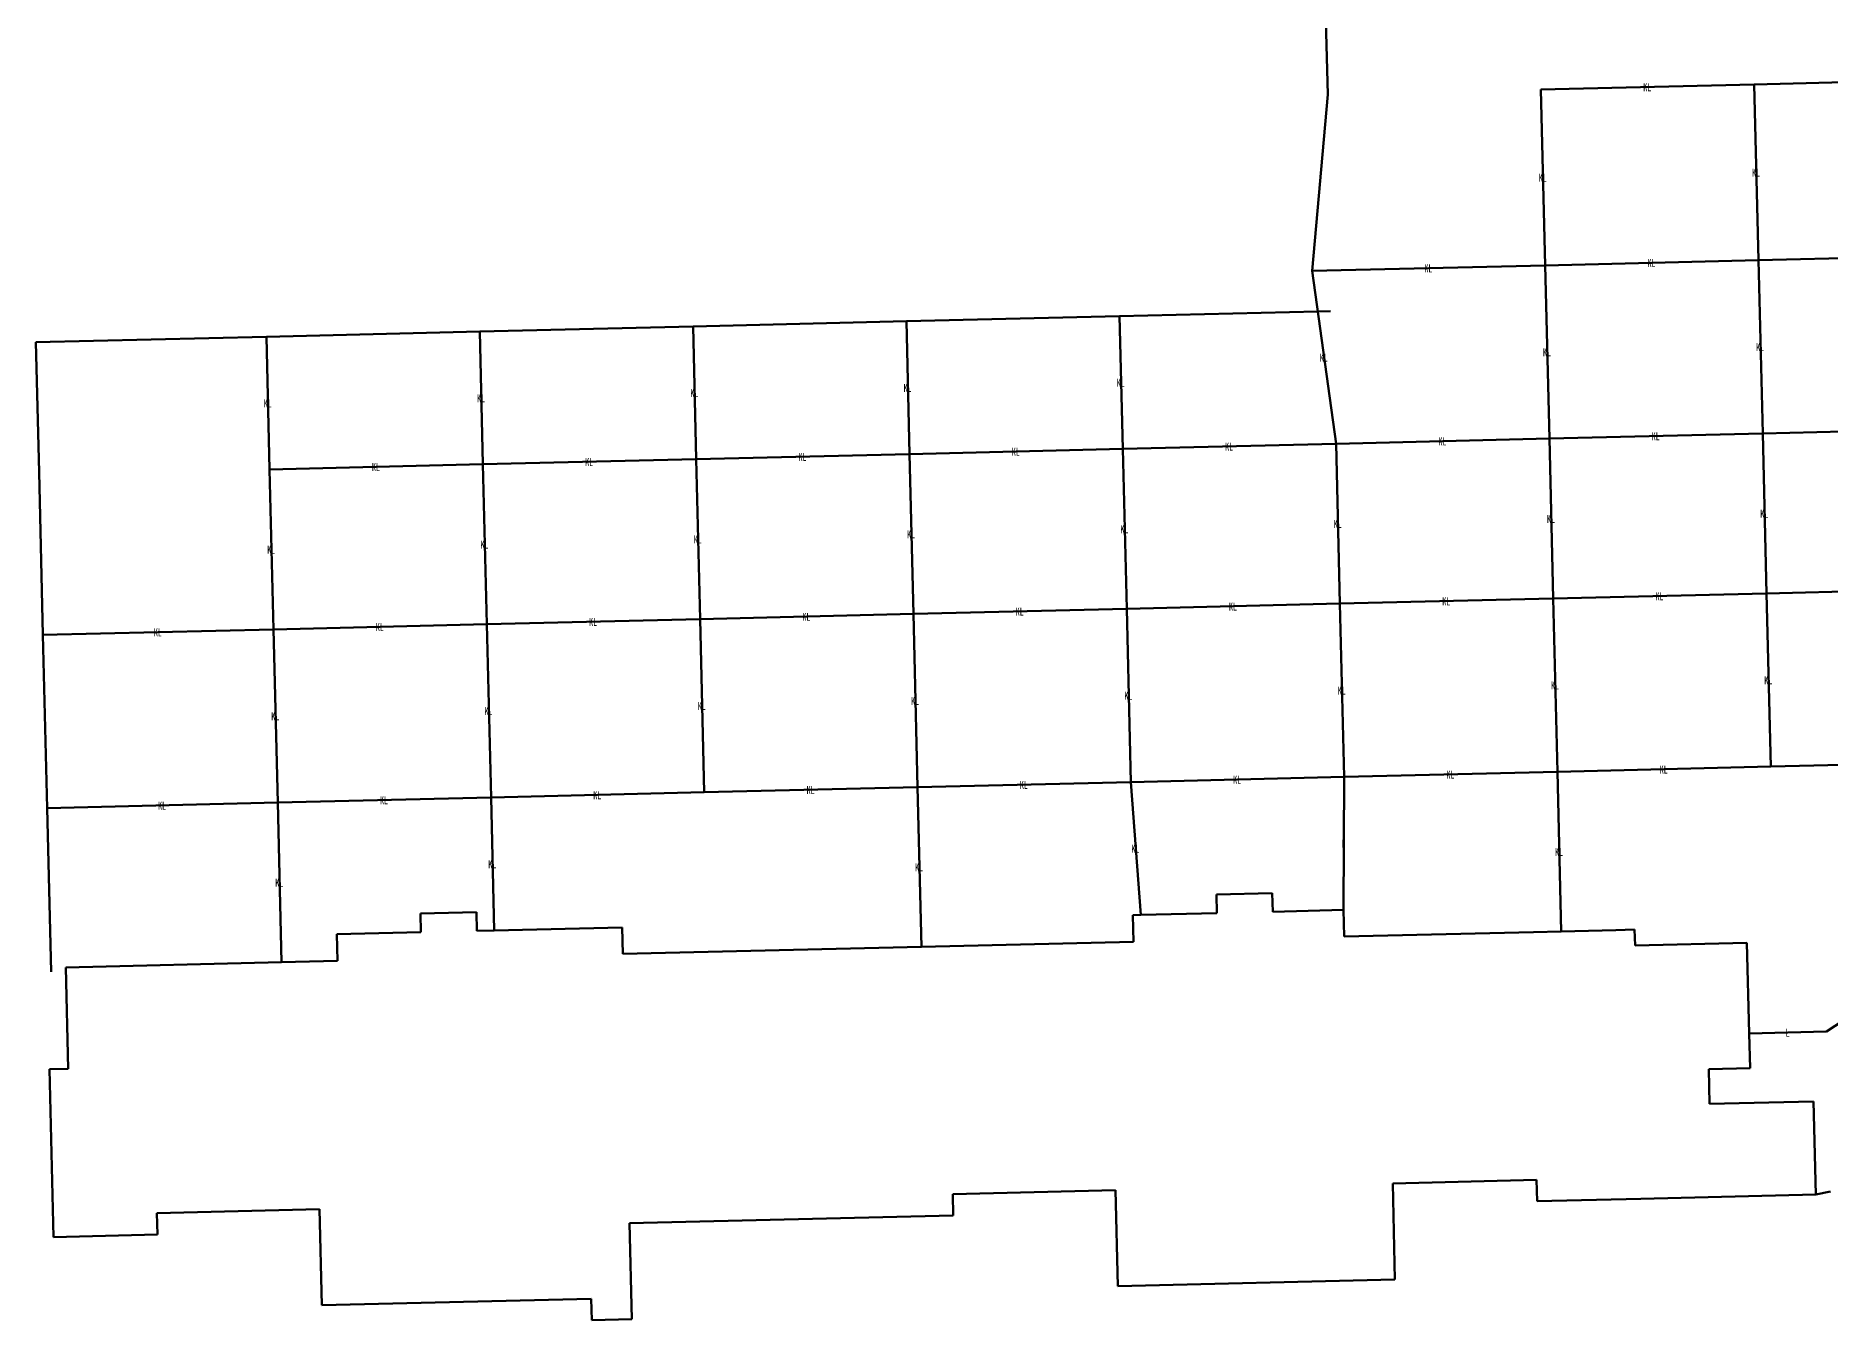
# Model space of a CAD drawing. Header units: millimetres. Extents: x -26150 to 223900, y -11592 to 220655.
# Drawn here: x -25040 to 42239, y 85617 to 133786 of the extents above; entities that cross this region are included whole.
import ezdxf

# ---------------------------------------------------------------- set-up
doc = ezdxf.new("R2010")
doc.units = ezdxf.units.MM
doc.layers.add('A-DETL-WIDE', color=214, linetype='Continuous', lineweight=70)
doc.layers.add('G-ANNO-TEXT', color=231, linetype='Continuous', lineweight=9)
doc.styles.add('仿宋', font='', dxfattribs={"width": 0.7, "height": 300})
doc.styles.get('仿宋').set_extended_font_data('FangSong')

msp = doc.modelspace()

# ---------------------------------------------------------------- linework, layer by layer
at = {"layer": 'A-DETL-WIDE'}
for p, q in [((23275, 136687), (23399, 131585)), ((22822, 124969), (23399, 131585)), ((19224, 101586), (21323, 101637)), ((21323, 101637), (21340, 100937)), ((19224, 101586), (19240, 100886)), ((21340, 100937), (23989, 101001)), ((23989, 101001), (24013, 100001)), ((-10618, 100867), (-8518, 100918)), ((-10618, 100867), (-10601, 100167)), ((-8518, 100918), (-8502, 100218)), ((-7853, 100234), (-3053, 100349)), ((-3053, 100349), (-3029, 99350)), ((16091, 100811), (16388, 100818)), ((16091, 100811), (16115, 99811)), ((16388, 100818), (19240, 100886)), ((32158, 100197), (34210, 100247)), ((34210, 100247), (34909, 100264)), ((34909, 100264), (34923, 99664)), ((-13750, 100092), (-10601, 100167)), ((-13750, 100092), (-13726, 99092)), ((-8502, 100218), (-7853, 100234)), ((-3029, 99350), (8165, 99620)), ((8165, 99620), (16115, 99811)), ((24013, 100001), (31111, 100172)), ((31111, 100172), (32158, 100197)), ((34923, 99664), (39122, 99765)), ((39122, 99765), (39204, 96370)), ((-23923, 98846), (-15828, 99041)), ((-15828, 99041), (-13726, 99092)), ((-23923, 98846), (-23831, 95047)), ((39204, 96370), (39236, 95066)), ((-24531, 95030), (-23831, 95047)), ((-24531, 95030), (-24380, 88732)), ((37687, 95029), (39236, 95066)), ((37687, 95029), (37718, 93729)), ((37718, 93729), (41617, 93823)), ((41617, 93823), (41701, 90324)), ((25837, 90742), (31235, 90873)), ((31235, 90873), (31254, 90073)), ((9341, 90345), (15440, 90492)), ((9341, 90345), (9361, 89545)), ((15440, 90492), (15526, 86893)), ((25837, 90742), (25923, 87143)), ((31254, 90073), (35142, 90166)), ((35142, 90166), (41701, 90324)), ((41701, 90324), (42250, 90436)), ((-20500, 89626), (-14402, 89773)), ((-20500, 89626), (-20481, 88826)), ((-14402, 89773), (-14315, 86174)), ((-2784, 89253), (9361, 89545)), ((-24380, 88732), (-20481, 88826)), ((-2784, 89253), (-2698, 85654)), ((15526, 86893), (25923, 87143)), ((-14315, 86174), (-4218, 86417)), ((-4218, 86417), (-4199, 85617)), ((-4199, 85617), (-2698, 85654))]:
    msp.add_line(p, q, dxfattribs=at)
at = {"layer": 'A-DETL-WIDE', "color": 92}
for p, q in [((31397, 131777), (39395, 131967)), ((39395, 131967), (47374, 132163)), ((39395, 131967), (39553, 125372)), ((31397, 131777), (31556, 125179)), ((22822, 124969), (31556, 125179)), ((31556, 125179), (39553, 125372)), ((31556, 125179), (31713, 118682)), ((39553, 125372), (47535, 125565)), ((39553, 125372), (39710, 118874)), ((22822, 124969), (23715, 118489)), ((15591, 123274), (15717, 118295)), ((-16393, 122503), (-16274, 117525)), ((-8395, 122696), (-8276, 117718)), ((-398, 122889), (-278, 117910)), ((7600, 123081), (7720, 118100)), ((15717, 118295), (23715, 118489)), ((23715, 118489), (31713, 118682)), ((23715, 118489), (23859, 112490)), ((31713, 118682), (39710, 118874)), ((31713, 118682), (31857, 112682)), ((39710, 118874), (47708, 119067)), ((39710, 118874), (39854, 112875)), ((-8276, 117718), (-278, 117910)), ((-278, 117910), (7720, 118100)), ((-278, 117910), (-134, 111912)), ((7720, 118100), (15717, 118295)), ((7720, 118100), (7864, 112104)), ((15717, 118295), (15862, 112297)), ((-16274, 117525), (-8276, 117718)), ((-16274, 117525), (-16129, 111526)), ((-8276, 117718), (-8131, 111719)), ((39854, 112875), (47852, 113068)), ((15862, 112297), (23859, 112490)), ((23859, 112490), (31857, 112682)), ((23859, 112490), (24016, 105992)), ((31857, 112682), (39854, 112875)), ((31857, 112682), (32014, 106185)), ((39854, 112875), (40011, 106377)), ((-16129, 111526), (-8131, 111719)), ((-8131, 111719), (-134, 111912)), ((-8131, 111719), (-7974, 105221)), ((-134, 111912), (7864, 112104)), ((-134, 111912), (23, 105414)), ((7864, 112104), (15862, 112297)), ((7864, 112104), (8021, 105606)), ((15862, 112297), (16019, 105799)), ((-24775, 111319), (-16129, 111526)), ((-16129, 111526), (-15972, 105028)), ((32014, 106185), (40011, 106377)), ((40011, 106377), (48009, 106570)), ((8021, 105606), (16019, 105799)), ((16019, 105799), (24016, 105992)), ((16019, 105799), (16388, 100818)), ((23989, 101001), (24016, 105992)), ((24016, 105992), (32014, 106185)), ((32014, 106185), (32158, 100197)), ((-24618, 104819), (-15972, 105028)), ((-15972, 105028), (-7974, 105221)), ((-15972, 105028), (-15828, 99041)), ((-7974, 105221), (23, 105414)), ((-7974, 105221), (-7853, 100234)), ((23, 105414), (8021, 105606)), ((8021, 105606), (8165, 99620)), ((42100, 96440), (48155, 100422)), ((39204, 96370), (42100, 96440))]:
    msp.add_line(p, q, dxfattribs=at)
at = {"layer": 'A-DETL-WIDE', "color": 5}
for p, q in [((7600, 123081), (15591, 123274)), ((15591, 123274), (23031, 123454)), ((23031, 123454), (23500, 123465)), ((-25040, 122295), (-16393, 122503)), ((-16393, 122503), (-8395, 122696)), ((-8395, 122696), (-398, 122889)), ((-398, 122889), (7600, 123081)), ((-25040, 122295), (-24922, 117417)), ((-24922, 117417), (-24775, 111319)), ((-24775, 111319), (-24618, 104819)), ((-24618, 104819), (-24470, 98685))]:
    msp.add_line(p, q, dxfattribs=at)

# ---------------------------------------------------------------- texts
at = {"layer": 'G-ANNO-TEXT', "color": 7, "char_height": 300, "attachment_point": 1, "style": '仿宋'}
for s, insert, width in [('KL', (35232, 132010), 392.83), ('KL', (31312, 128616), 392.83), ('KL', (39310, 128808), 392.83), ('KL', (27024, 125212), 392.83), ('KL', (35390, 125414), 392.83), ('KL', (23104, 121867), 392.83), ('KL', (31470, 122069), 392.83), ('KL', (39467, 122261), 392.83), ('KL', (-502, 120538), 392.83), ('KL', (7495, 120729), 392.83), ('KL', (15490, 120923), 392.83), ('KL', (-16498, 120152), 392.83), ('KL', (-8500, 120345), 392.83), ('KL', (19552, 118530), 392.83), ('KL', (27550, 118724), 392.83), ('KL', (35547, 118916), 392.83), ('KL', (-12440, 117760), 392.83), ('KL', (-4442, 117952), 392.83), ('KL', (3556, 118143), 392.83), ('KL', (11554, 118336), 392.83), ('KL', (31620, 115820), 392.83), ('KL', (39618, 116013), 392.83), ('KL', (-370, 115049), 392.83), ('KL', (7628, 115240), 392.83), ('KL', (15625, 115434), 392.83), ('KL', (23622, 115628), 392.83), ('KL', (-16366, 114664), 392.83), ('KL', (-8368, 114857), 392.83), ('KL', (19696, 112532), 392.83), ('KL', (27694, 112724), 392.83), ('KL', (35691, 112917), 392.83), ('KL', (-12294, 111761), 392.83), ('KL', (-4297, 111954), 392.83), ('KL', (3700, 112146), 392.83), ('KL', (11698, 112339), 392.83), ('KL', (-20616, 111561), 392.83), ('KL', (39768, 109764), 392.83), ('KL', (7778, 108993), 392.83), ('KL', (15776, 109186), 392.83), ('KL', (23773, 109379), 392.83), ('KL', (31771, 109572), 392.83), ('KL', (-16215, 108415), 392.83), ('KL', (-8217, 108608), 392.83), ('KL', (-220, 108801), 392.83), ('KL', (35848, 106419), 392.83), ('KL', (3858, 105648), 392.83), ('KL', (11856, 105841), 392.83), ('KL', (19853, 106034), 392.83), ('KL', (27850, 106227), 392.83), ('KL', (-20460, 105062), 392.83), ('KL', (-12138, 105263), 392.83), ('KL', (-4140, 105456), 392.83), ('\\f仿宋|b0|i0|c134|p49|;\\W.7;L', (23919, 103635), 196.41), ('KL', (16039, 103447), 392.83), ('KL', (31922, 103329), 392.83), ('KL', (-8078, 102866), 392.83), ('KL', (7928, 102751), 392.83), ('KL', (-16064, 102173), 392.83), ('\\f仿宋|b0|i0|c134|p49|;\\W.7;L', (40569, 96543), 196.41)]:
    msp.add_mtext(s, dxfattribs=dict(at, insert=insert, width=width))

doc.saveas('drawing.dxf')
